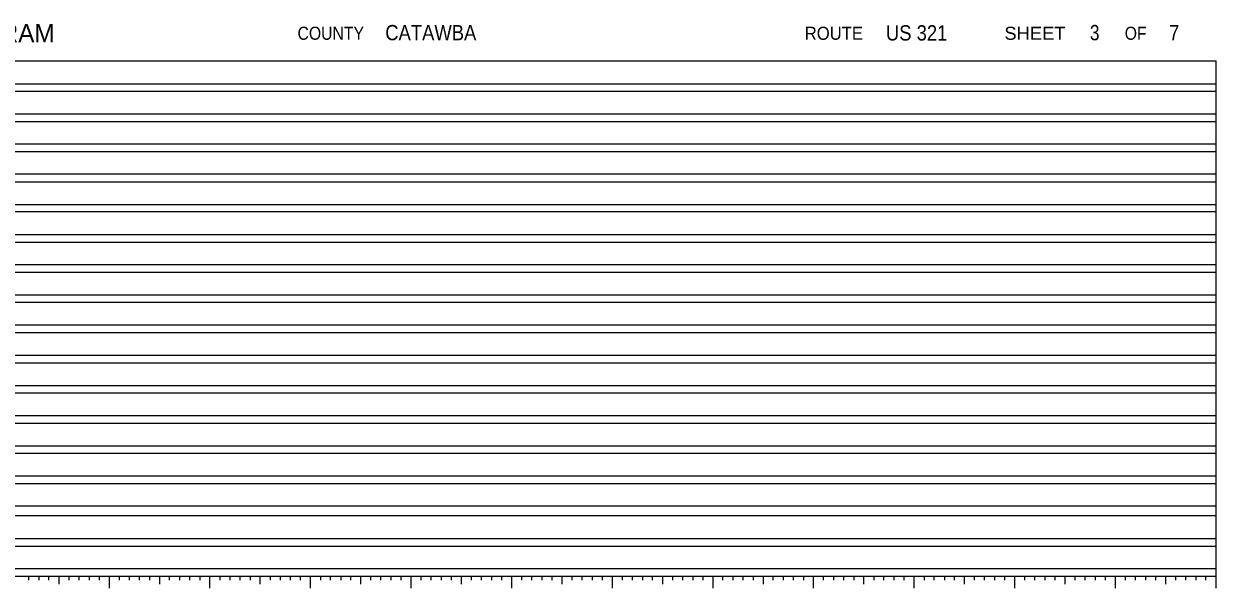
# Model space of a CAD drawing. Extents: x 321778.4 to 321799.9, y 217572.8 to 217589.2.
# Drawn here: x 321788.04 to 321799.9, y 217583.62 to 217589.24 of the extents above; entities that cross this region are included whole.
import ezdxf
from ezdxf.enums import TextEntityAlignment as Align

# ---------------------------------------------------------------- set-up
doc = ezdxf.new("R2010")
doc.units = 0
doc.header["$LTSCALE"] = 0.04
doc.layers.add('1', color=7, linetype='Continuous', lineweight=13)

msp = doc.modelspace()

# ---------------------------------------------------------------- linework, layer by layer
at = {"layer": '1'}
for p, q in [((321778.3687, 217588.8695), (321799.8989, 217588.8695)), ((321799.8989, 217583.7442), (321799.8989, 217588.8695)), ((321779.8904, 217588.6412), (321799.8989, 217588.6412)), ((321778.3687, 217588.569), (321799.8989, 217588.569)), ((321778.8879, 217588.2661), (321799.8989, 217588.2661)), ((321785.3991, 217588.3431), (321799.8989, 217588.3431)), ((321785.992, 217588.0426), (321799.8989, 217588.0426)), ((321778.8879, 217587.968), (321799.8989, 217587.968)), ((321781.2363, 217587.6675), (321799.8989, 217587.6675)), ((321786.7557, 217587.7445), (321799.8989, 217587.7445)), ((321784.0974, 217587.4416), (321799.8989, 217587.4416)), ((321778.8879, 217587.3694), (321799.8989, 217587.3694)), ((321778.8879, 217587.0665), (321799.8989, 217587.0665)), ((321779.8904, 217587.1411), (321799.8989, 217587.1411)), ((321779.8904, 217586.843), (321799.8989, 217586.843)), ((321778.8879, 217586.766), (321799.8989, 217586.766)), ((321778.8879, 217586.4679), (321799.8989, 217586.4679)), ((321779.8904, 217586.5425), (321799.8989, 217586.5425)), ((321779.8904, 217586.242), (321799.8989, 217586.242)), ((321778.8879, 217586.1674), (321799.8989, 217586.1674)), ((321778.8879, 217585.8669), (321799.8989, 217585.8669)), ((321779.8904, 217585.9415), (321799.8989, 217585.9415)), ((321779.8904, 217585.641), (321799.8989, 217585.641)), ((321778.8879, 217585.5664), (321799.8989, 217585.5664)), ((321779.8904, 217585.3429), (321799.8989, 217585.3429)), ((321778.8879, 217585.2659), (321799.8989, 217585.2659)), ((321779.8904, 217585.04), (321799.8989, 217585.04)), ((321778.8879, 217584.9679), (321799.8989, 217584.9679)), ((321779.8904, 217584.7419), (321799.8989, 217584.7419)), ((321778.8879, 217584.6649), (321799.8989, 217584.6649)), ((321779.8904, 217584.4438), (321799.8989, 217584.4438)), ((321778.3687, 217584.3452), (321799.8989, 217584.3452)), ((321779.8904, 217584.1192), (321799.8989, 217584.1192)), ((321779.8904, 217583.8187), (321799.8989, 217583.8187)), ((321788.0929, 217583.7033), (321788.0929, 217583.7442)), ((321788.1938, 217583.7033), (321788.1938, 217583.7442)), ((321788.2924, 217583.7033), (321788.2924, 217583.7442)), ((321788.3934, 217583.6625), (321788.3934, 217583.7442)), ((321788.4919, 217583.7033), (321788.4919, 217583.7442)), ((321788.5929, 217583.7033), (321788.5929, 217583.7442)), ((321788.6939, 217583.7033), (321788.6939, 217583.7442)), ((321788.7948, 217583.7033), (321788.7948, 217583.7442)), ((321788.8934, 217583.624), (321788.8934, 217583.7442)), ((321788.992, 217583.7033), (321788.992, 217583.7442)), ((321789.0929, 217583.7033), (321789.0929, 217583.7442)), ((321789.1939, 217583.7033), (321789.1939, 217583.7442)), ((321789.2949, 217583.7033), (321789.2949, 217583.7442)), ((321789.3934, 217583.6625), (321789.3934, 217583.7442)), ((321789.492, 217583.7033), (321789.492, 217583.7442)), ((321789.593, 217583.7033), (321789.593, 217583.7442)), ((321789.6939, 217583.7033), (321789.6939, 217583.7442)), ((321789.7949, 217583.7033), (321789.7949, 217583.7442)), ((321789.8935, 217583.624), (321789.8935, 217583.7442)), ((321789.9944, 217583.7033), (321789.9944, 217583.7442)), ((321790.093, 217583.7033), (321790.093, 217583.7442)), ((321790.194, 217583.7033), (321790.194, 217583.7442)), ((321790.2949, 217583.7033), (321790.2949, 217583.7442)), ((321790.3935, 217583.6625), (321790.3935, 217583.7442)), ((321790.4945, 217583.7033), (321790.4945, 217583.7442)), ((321790.593, 217583.7033), (321790.593, 217583.7442)), ((321790.694, 217583.7033), (321790.694, 217583.7442)), ((321790.795, 217583.7033), (321790.795, 217583.7442)), ((321790.8935, 217583.624), (321790.8935, 217583.7442)), ((321790.9945, 217583.7033), (321790.9945, 217583.7442)), ((321791.0931, 217583.7033), (321791.0931, 217583.7442)), ((321791.1964, 217583.7033), (321791.1964, 217583.7442)), ((321791.295, 217583.7033), (321791.295, 217583.7442)), ((321791.3936, 217583.6625), (321791.3936, 217583.7442)), ((321791.4945, 217583.7033), (321791.4945, 217583.7442)), ((321791.5931, 217583.7033), (321791.5931, 217583.7442)), ((321791.6965, 217583.7033), (321791.6965, 217583.7442)), ((321791.795, 217583.7033), (321791.795, 217583.7442)), ((321791.8936, 217583.624), (321791.8936, 217583.7442)), ((321791.9946, 217583.7033), (321791.9946, 217583.7442)), ((321792.0931, 217583.7033), (321792.0931, 217583.7442)), ((321792.1965, 217583.7033), (321792.1965, 217583.7442)), ((321792.2951, 217583.7033), (321792.2951, 217583.7442)), ((321792.396, 217583.6625), (321792.396, 217583.7442)), ((321792.4946, 217583.7033), (321792.4946, 217583.7442)), ((321792.5931, 217583.7033), (321792.5931, 217583.7442)), ((321792.6965, 217583.7033), (321792.6965, 217583.7442)), ((321792.7951, 217583.7033), (321792.7951, 217583.7442)), ((321792.8961, 217583.624), (321792.8961, 217583.7442)), ((321792.9946, 217583.7033), (321792.9946, 217583.7442)), ((321793.0932, 217583.7033), (321793.0932, 217583.7442)), ((321793.1966, 217583.7033), (321793.1966, 217583.7442)), ((321793.2951, 217583.7033), (321793.2951, 217583.7442)), ((321793.3961, 217583.6625), (321793.3961, 217583.7442)), ((321793.4946, 217583.7033), (321793.4946, 217583.7442)), ((321793.5932, 217583.7033), (321793.5932, 217583.7442)), ((321793.6966, 217583.7033), (321793.6966, 217583.7442)), ((321793.7951, 217583.7033), (321793.7951, 217583.7442)), ((321793.8961, 217583.624), (321793.8961, 217583.7442)), ((321793.9947, 217583.7033), (321793.9947, 217583.7442)), ((321794.0956, 217583.7033), (321794.0956, 217583.7442)), ((321794.1966, 217583.7033), (321794.1966, 217583.7442)), ((321794.2952, 217583.7033), (321794.2952, 217583.7442)), ((321794.3961, 217583.6625), (321794.3961, 217583.7442)), ((321794.4947, 217583.7033), (321794.4947, 217583.7442)), ((321794.5957, 217583.7033), (321794.5957, 217583.7442)), ((321794.6966, 217583.7033), (321794.6966, 217583.7442)), ((321794.7976, 217583.7033), (321794.7976, 217583.7442)), ((321794.8962, 217583.624), (321794.8962, 217583.7442)), ((321794.9947, 217583.7033), (321794.9947, 217583.7442)), ((321795.0957, 217583.7033), (321795.0957, 217583.7442)), ((321795.1967, 217583.7033), (321795.1967, 217583.7442)), ((321795.2976, 217583.7033), (321795.2976, 217583.7442)), ((321795.3962, 217583.6625), (321795.3962, 217583.7442)), ((321795.4948, 217583.7033), (321795.4948, 217583.7442)), ((321795.5957, 217583.7033), (321795.5957, 217583.7442)), ((321795.6967, 217583.7033), (321795.6967, 217583.7442)), ((321795.7977, 217583.7033), (321795.7977, 217583.7442)), ((321795.8962, 217583.624), (321795.8962, 217583.7442)), ((321795.9948, 217583.7033), (321795.9948, 217583.7442)), ((321796.0958, 217583.7033), (321796.0958, 217583.7442)), ((321796.1967, 217583.7033), (321796.1967, 217583.7442)), ((321796.2977, 217583.7033), (321796.2977, 217583.7442)), ((321796.3963, 217583.6625), (321796.3963, 217583.7442)), ((321796.4972, 217583.7033), (321796.4972, 217583.7442)), ((321796.5958, 217583.7033), (321796.5958, 217583.7442)), ((321796.6968, 217583.7033), (321796.6968, 217583.7442)), ((321796.7977, 217583.7033), (321796.7977, 217583.7442)), ((321796.8963, 217583.624), (321796.8963, 217583.7442)), ((321796.9973, 217583.7033), (321796.9973, 217583.7442)), ((321797.0958, 217583.7033), (321797.0958, 217583.7442)), ((321797.1992, 217583.7033), (321797.1992, 217583.7442)), ((321797.2978, 217583.7033), (321797.2978, 217583.7442)), ((321797.3963, 217583.6625), (321797.3963, 217583.7442)), ((321797.4973, 217583.7033), (321797.4973, 217583.7442)), ((321797.5959, 217583.7033), (321797.5959, 217583.7442)), ((321797.6992, 217583.7033), (321797.6992, 217583.7442)), ((321797.7978, 217583.7033), (321797.7978, 217583.7442)), ((321797.8964, 217583.624), (321797.8964, 217583.7442)), ((321797.9973, 217583.7033), (321797.9973, 217583.7442)), ((321798.0959, 217583.7033), (321798.0959, 217583.7442)), ((321798.1993, 217583.7033), (321798.1993, 217583.7442)), ((321798.2978, 217583.7033), (321798.2978, 217583.7442)), ((321798.3964, 217583.6625), (321798.3964, 217583.7442)), ((321798.4974, 217583.7033), (321798.4974, 217583.7442)), ((321798.5959, 217583.7033), (321798.5959, 217583.7442)), ((321798.6993, 217583.7033), (321798.6993, 217583.7442)), ((321798.7979, 217583.7033), (321798.7979, 217583.7442)), ((321798.8988, 217583.624), (321798.8988, 217583.7442)), ((321798.9974, 217583.7033), (321798.9974, 217583.7442)), ((321799.096, 217583.7033), (321799.096, 217583.7442)), ((321799.1993, 217583.7033), (321799.1993, 217583.7442)), ((321799.2979, 217583.7033), (321799.2979, 217583.7442)), ((321799.3989, 217583.6625), (321799.3989, 217583.7442)), ((321799.4974, 217583.7033), (321799.4974, 217583.7442)), ((321799.596, 217583.7033), (321799.596, 217583.7442)), ((321799.6994, 217583.7033), (321799.6994, 217583.7442)), ((321799.7979, 217583.7033), (321799.7979, 217583.7442)), ((321799.8989, 217583.624), (321799.8989, 217583.7442))]:
    msp.add_line(p, q, dxfattribs=at)
for points in [[(321778.3687, 217584.0423), (321779.8904, 217584.0423), (321799.8989, 217584.0423)], [(321778.3687, 217583.7442), (321779.8904, 217583.7442), (321799.8989, 217583.7442)]]:
    msp.add_lwpolyline(points, dxfattribs=at)

# ---------------------------------------------------------------- texts
msp.add_text('NORTH CAROLINA STATE HIGHWAY CONSTRUCTION AND INVENTORY DIAGRAM', height=0.1801, dxfattribs=at).set_placement((321778.8879, 217589.0547))
for s, height, width, p in [('COUNTY', 0.13, 0.9, (321791.0943, 217589.0787)), ('ROUTE', 0.13, 0.95, (321796.097, 217589.0787)), ('SHEET', 0.13, 1.05, (321798.0971, 217589.0787)), ('3', 0.1522, 0.85, (321798.6911, 217589.0739)), ('OF', 0.13, 0.9, (321799.0984, 217589.0787)), ('7', 0.1522, 0.9, (321799.4819, 217589.0739))]:
    msp.add_text(s, height=height, dxfattribs=dict(at, width=width)).set_placement(p, align=Align.CENTER)
at = {"layer": '1', "width": 0.9}
for s, p in [('CATAWBA', (321791.6364, 217589.0739)), ('US 321', (321796.615, 217589.0715))]:
    msp.add_text(s, height=0.1522, dxfattribs=at).set_placement(p)

doc.saveas('drawing.dxf')
